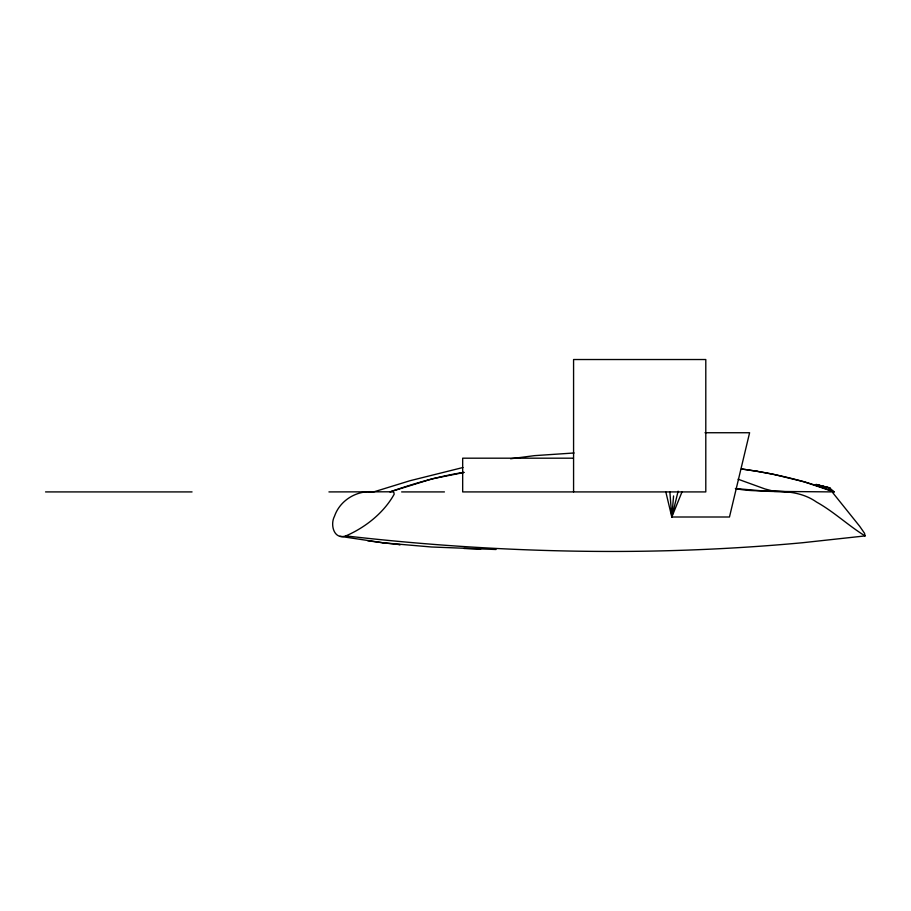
<?xml version="1.0" encoding="UTF-8"?>
<svg xmlns="http://www.w3.org/2000/svg" width="911" height="911" viewBox="0 0 911 911"><rect width="100%" height="100%" fill="white"/><g stroke="black" fill="none" stroke-linecap="round" stroke-linejoin="round"><path stroke-width="1.37" d="M673.571 495.937L671.806 517.004L729.472 517.004L749.605 432.736L705 432.736M678.137 491.177L671.806 517.004L665.873 492.134M681.975 491.986L671.806 517.004L669.847 491.724M372.838 491.781C356.338 490.414 339.849 500.492 334.485 516.309C329.976 524.656 333.859 540.041 345.804 535.919C444.534 547.215 543.958 552.67 643.325 551.223A934.788 410.679 1 0 0 802.58 542.728L865.063 535.919L864.539 533.299L859.665 526.262L832.848 492.828M345.804 535.919C365.288 527.537 383.77 512.904 394.144 494.274L393.939 492.623L392.561 491.792L328.939 491.917M373.692 491.917L410.041 480.712L462.959 467.514M463.881 472.502L432.258 478.799L389.908 491.917C414.004 483.434 438.658 476.339 463.927 472.319M510.604 458.745L534.461 455.648L574.078 452.983M368.591 491.917L372.474 491.849M573.395 458.187L462.674 458.187L462.674 491.917L705.797 491.917L705.797 359.526L573.577 359.526L573.577 491.917M45.55 491.917L192.05 491.917M401.637 491.917L444.431 491.917M738.092 479.209L765.069 488.991L774.396 491.416L834.134 491.917L829.454 487.749L830.616 489.924M785.373 491.917L789.359 491.917M865.063 535.919C848.312 525.579 833.816 511.675 816.507 502.041C792.877 485.426 762.883 494.195 736.236 488.706M789.177 491.917L767.108 491.291L735.371 488.547M398.779 544.505L400.259 544.664L383.235 542.842L431.415 546.987L496.074 549.504M463.95 548.479L480.712 549.003M367.737 540.758L384.727 543.036L339.905 536.306M829.317 487.704L815.778 484.527L830.012 488.125L816.188 484.436M757.2 471.294L741.383 468.96C772.995 473.31 804.356 480.291 834.134 491.917L803.901 481.737L772.915 474.175L757.2 471.294"/></g></svg>
